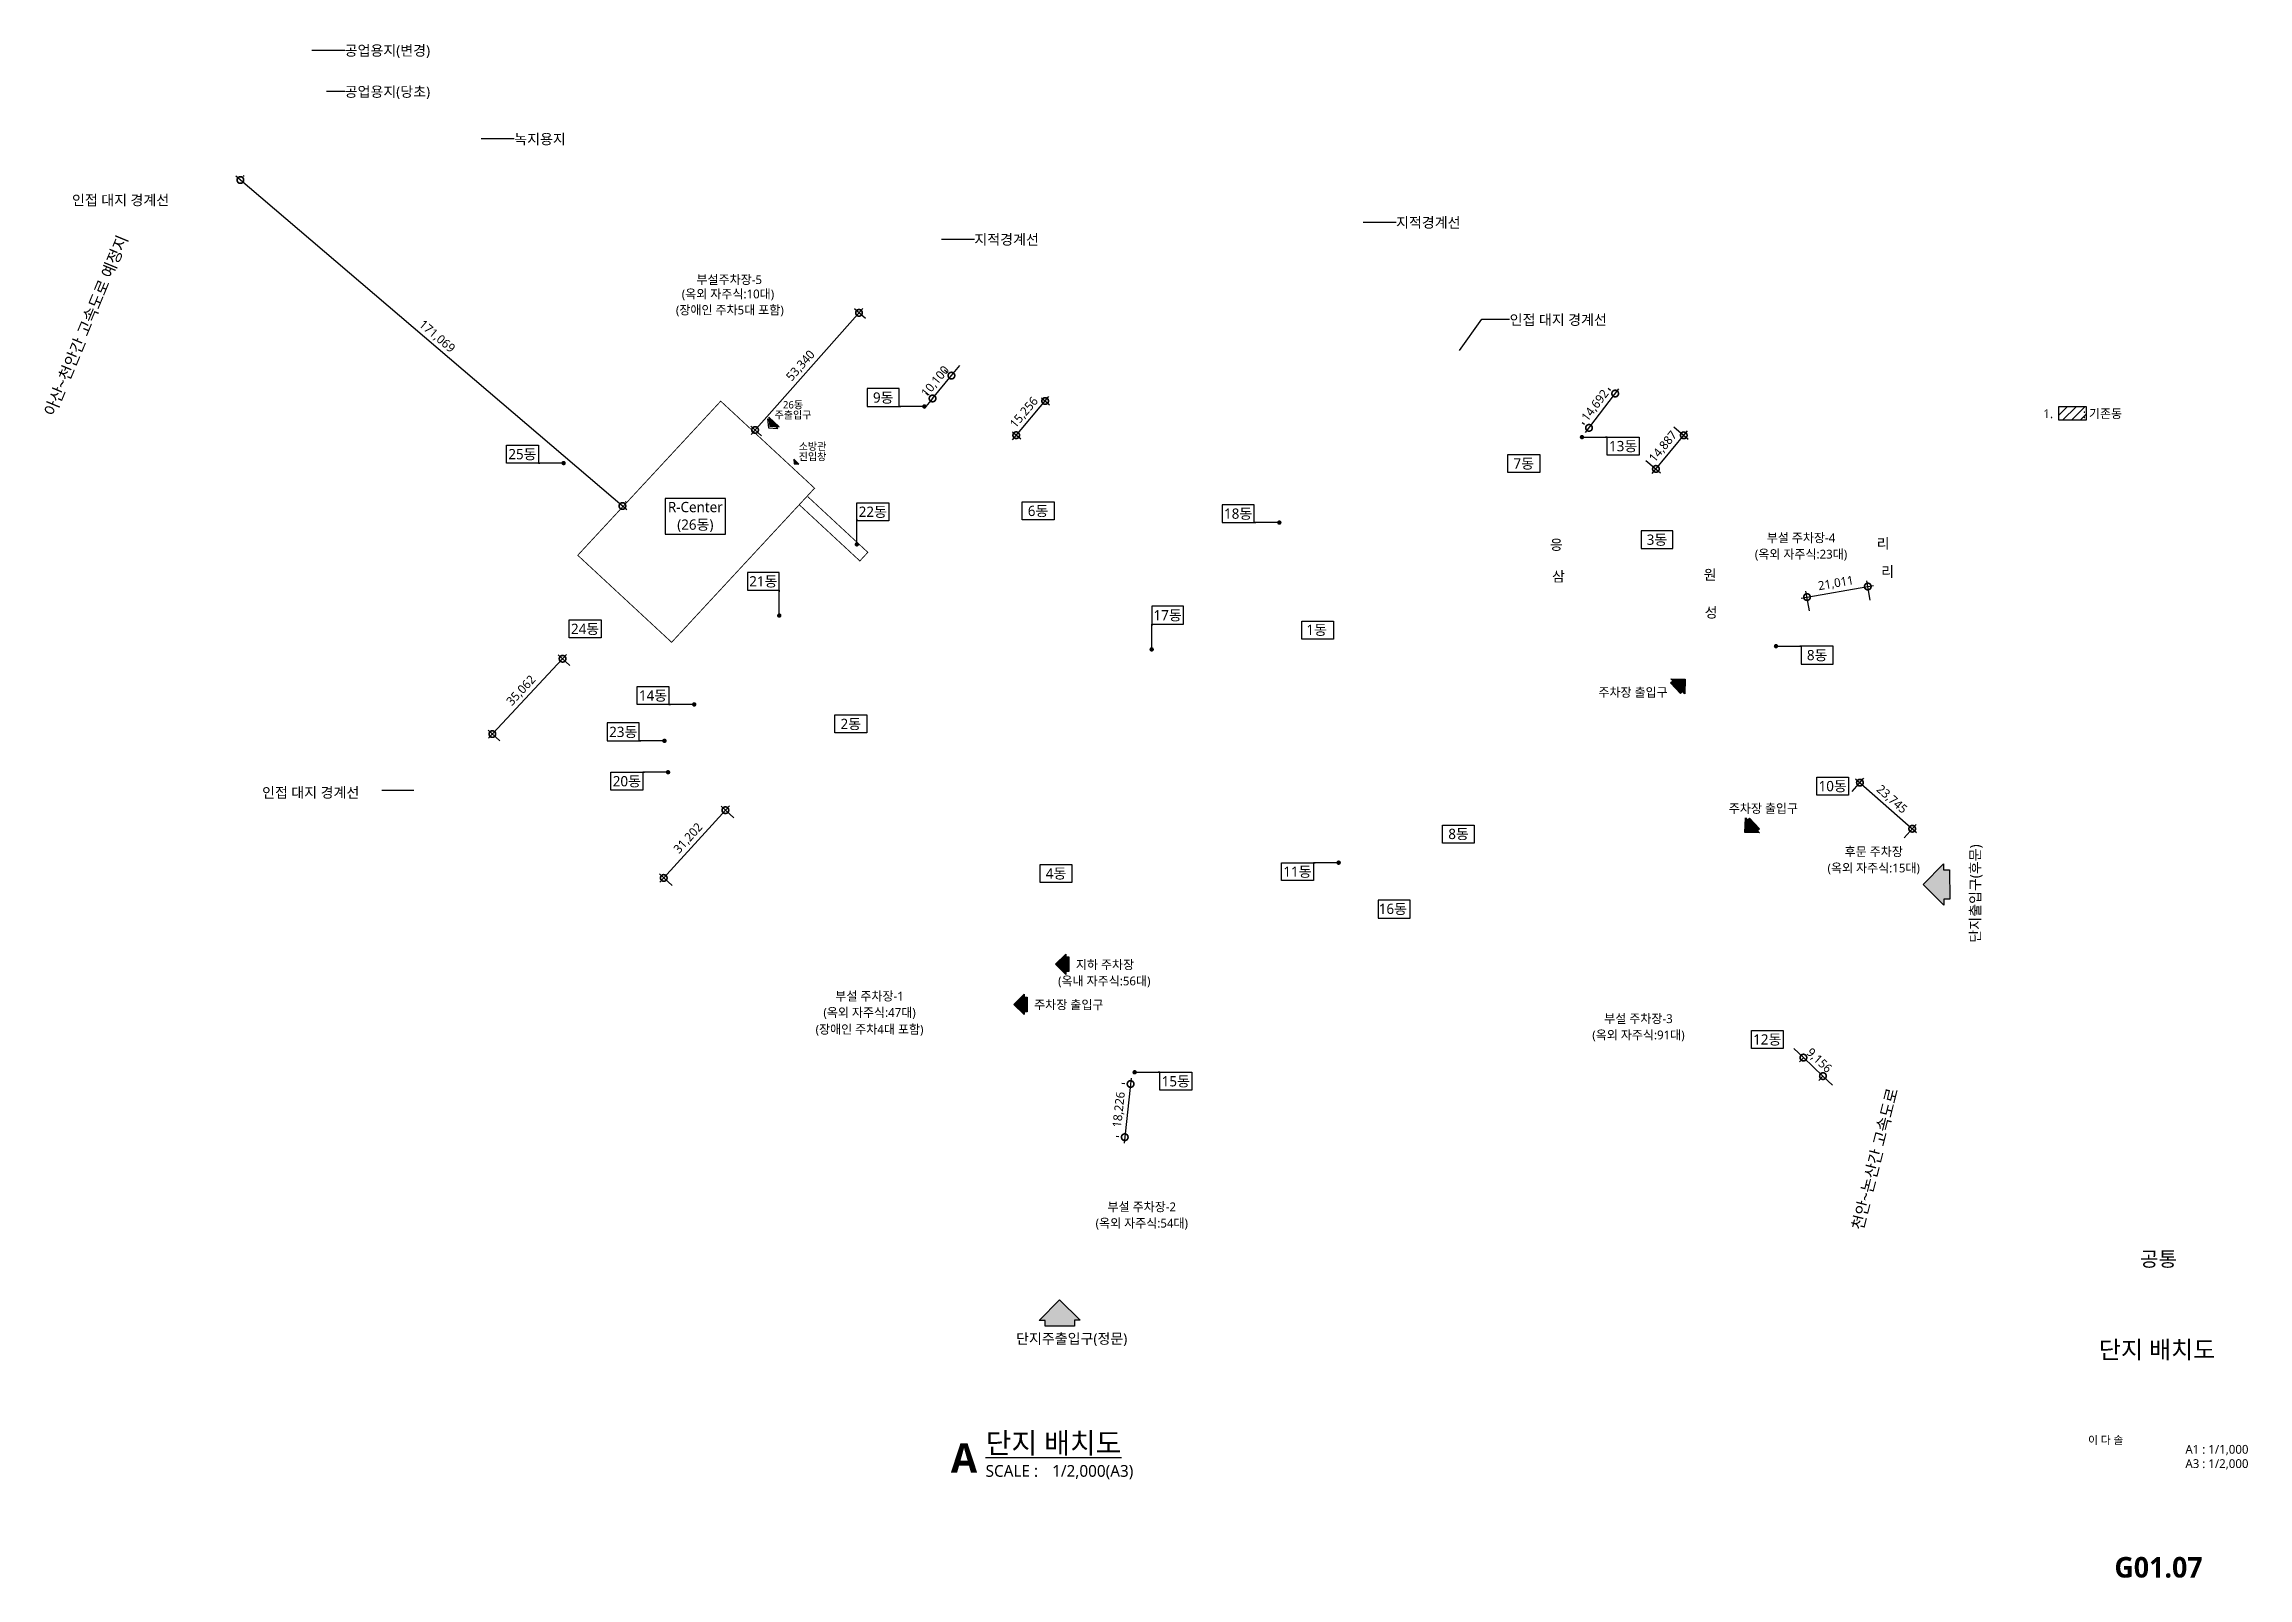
# Model space of a CAD drawing. Header units: millimetres. Extents: x 56282 to 806943, y 29373 to 551855.
import ezdxf
from ezdxf.enums import TextEntityAlignment as Align

# ---------------------------------------------------------------- set-up
doc = ezdxf.new("R2010")
doc.units = ezdxf.units.MM
doc.header["$LTSCALE"] = 1000
doc.linetypes.add('HID', pattern=[3.5, 2, -1.5])
doc.layers.get('DEFPOINTS').update_dxf_attribs({"color": 137})
for name, color, linetype in [('DIM', 7, 'Continuous'), ('ELE-2', 2, 'Continuous'), ('HAT', 5, 'Continuous'), ('SYM', 6, 'Continuous'), ('SYM-LEAD', 6, 'Continuous'), ('TEXT', 3, 'Continuous'), ('XR-SHEET$0$TITLE', 7, 'Continuous'), ('XR-SHEET$1$SHT', 5, 'Continuous'), ('XR-SHEET$1$TEXT', 3, 'Continuous')]:
    doc.layers.add(name, color=color, linetype=linetype)
doc.styles.add('$0$스타일1', font='malgun.ttf')
doc.styles.add('XR-SHEET$0$굴림체(옥산)', font='malgun.ttf')
doc.styles.add('맑은고딕B', font='malgunbd.ttf')
doc.styles.add('스타일1', font='malgun.ttf')
doc.styles.add('스타일2', font='malgunbd.ttf')
doc.dimstyles.new('CJA', dxfattribs={"dimscale": 300, "dimtxt": 2.7, "dimasz": 1, "dimexe": 2, "dimexo": 3, "dimgap": 1, "dimtad": 1, "dimdec": 0, "dimzin": 1, "dimdsep": 46, "dimlunit": 6, "dimtxsty": '$0$스타일1', "dimblk": 'CJDOT', "dimcen": 0.09, "dimdle": 1, "dimclrd": 256, "dimclre": 256, "dimclrt": 3, "dimadec": 0, "dimazin": 0, "dimtfac": 1, "dimtdec": 0, "dimtix": 1, "dimtmove": 2, "dimatfit": 3, "dimldrblk": 'CJDOT', "dimfxl": 1, "dimtolj": 1, "dimtzin": 1, "dimarcsym": 0})
doc.dimstyles.new('DIM-QD 1', dxfattribs={"dimtxt": 3, "dimasz": 1.5, "dimexe": 1, "dimexo": 0, "dimgap": 1, "dimtad": 1, "dimdec": 3, "dimdsep": 46, "dimlunit": 6, "dimtxsty": '$0$스타일1', "dimblk1": 'ARCHTICK', "dimblk2": 'ARCHTICK', "dimsah": 1, "dimcen": 0, "dimclrd": 256, "dimclre": 256, "dimclrt": 3, "dimazin": 2, "dimtfac": 1, "dimtdec": 3, "dimtix": 1, "dimtmove": 2, "dimatfit": 3, "dimldrblk": 'ARCHTICK', "dimfxl": 1, "dimtolj": 1, "dimtzin": 0, "dimarcsym": 0})

# ---------------------------------------------------------------- blocks, each defined once
blk = doc.blocks.new('dwgtitle')
at = {"layer": 'SYM', "color": 3, "style": '스타일1'}
blk.add_text('SCALE :', height=4, dxfattribs=at).set_placement((12.25, -1.4))
at = {"layer": 'SYM', "color": 6, "style": '스타일2'}
blk.add_attdef('A', text='', height=10, dxfattribs=at).set_placement((4.89, 5), align=Align.MIDDLE)
at = {"layer": 'SYM', "color": 3, "style": '스타일1'}
for tag, p, height in [('%%UTITLE', (12.25, 6.59), 7), ('1/100', (34.89, -1.4), 4)]:
    blk.add_attdef(tag, p, '', height=height, dxfattribs=at)
blk = doc.blocks.new('_ARCHTICK')
at = {"color": 0, "linetype": 'ByBlock', "const_width": 0.15}
blk.add_lwpolyline([(-0.5, -0.5), (0.5, 0.5)], dxfattribs=at)
blk = doc.blocks.new('0010')
at = {"layer": 'SYM'}
blk.add_hatch(color=1, dxfattribs=at).paths.add_polyline_path([(-135807, 344538), (-136507, 343838), (-136307, 343838), (-136307, 343638), (-135307, 343638), (-135307, 343838), (-135107, 343838)])
at = {"layer": 'SYM', "color": 1}
blk.add_lwpolyline([(-136307, 343638), (-136307, 343838), (-136507, 343838), (-135807, 344538), (-135107, 343838), (-135307, 343838), (-135307, 343638)], close=True, dxfattribs=at)
blk = doc.blocks.new('XR-SHEET$0$TITLE')
at = {"layer": 'XR-SHEET$0$TITLE', "true_color": 0x000000, "style": 'XR-SHEET$0$굴림체(옥산)'}
for tag, height, p in [('동명칭', 6, (776.77, -457.26)), ('SCALE-A1', 3, (797.5, -522)), ('SCALE-A3', 3, (797.5, -527)), ('DATA', 3, (797.5, -540))]:
    blk.add_attdef(tag, text='', height=height, dxfattribs=at).set_placement(p, align=Align.MIDDLE)
for tag, height, p in [('TITLE1', 6, (776.5, -479.4)), ('TITLE4', 6, (776.5, -484.39)), ('TITLE2', 6, (776.5, -489)), ('TITLE5', 6, (776.5, -493.99)), ('TITLE3', 6, (776.5, -498.7)), ('NAME-1', 3, (760.16, -517.5)), ('NAME-2', 3, (760.16, -526.5)), ('A0.00', 7, (776.5, -561))]:
    blk.add_attdef(tag, text='', height=height, dxfattribs=at).set_placement(p, align=Align.MIDDLE_CENTER)
blk = doc.blocks.new('_DotSmall')
at = {"color": 0, "linetype": 'ByBlock', "const_width": 0.5}
blk.add_lwpolyline([(-0.0625, 0, 1), (0.0625, 0, 1)], format="xyb", close=True, dxfattribs=at)
blk = doc.blocks.new('*D14')
at = {"layer": 'DEFPOINTS', "color": 0, "transparency": 16777216}
for p in [(237586, -255913), (208972, -277169), (213667, -281549)]:
    blk.add_point(p, dxfattribs=at)
at = {"layer": 'DIM', "color": 7, "lineweight": -2, "transparency": 16777216}
for p, q in [((234256, -250070), (207608, -278631)), ((235393, -253866), (231429, -250168)), ((211473, -279502), (207510, -275804))]:
    blk.add_line(p, q, dxfattribs=at)
at = {"layer": 'DIM', "color": 7, "lineweight": -2, "transparency": 16777216, "xscale": 4500, "yscale": 4500, "zscale": 4500}
for p, rotation in [((232892, -251533), 46.98384773248889), ((208972, -277169), 226.9838477324888)]:
    blk.add_blockref('_DotSmall', p, dxfattribs=dict(at, rotation=rotation))
at = {"layer": 'DIM', "color": 3, "transparency": 16777216, "insert": (218883, -262439), "char_height": 3000, "attachment_point": 5, "rotation": 46.983848, "style": '$0$스타일1'}
blk.add_mtext('\\A1;35,062', dxfattribs=at)
blk = doc.blocks.new('CJDOT')
blk.add_line((-2, 0), (2, 0))
at = {"const_width": 0.5}
blk.add_lwpolyline([(-0.25, 0, 1), (0.25, 0, 1)], format="xyb", close=True, dxfattribs=at)
blk = doc.blocks.new('*D15')
at = {"layer": 'DEFPOINTS', "color": 0, "transparency": 16777216}
for p in [(293415, -307712), (267359, -326191), (272423, -330796)]:
    blk.add_point(p, dxfattribs=at)
at = {"layer": 'DIM', "color": 7, "lineweight": -2, "transparency": 16777216}
for p, q in [((289697, -301628), (266014, -327671)), ((291196, -305694), (286872, -301762)), ((270204, -328778), (265879, -324846))]:
    blk.add_line(p, q, dxfattribs=at)
at = {"layer": 'DIM', "color": 7, "lineweight": -2, "transparency": 16777216, "xscale": 4500, "yscale": 4500, "zscale": 4500}
for p, rotation in [((288351, -303107), 47.7170945912389), ((267359, -326191), 227.7170945912389)]:
    blk.add_blockref('_DotSmall', p, dxfattribs=dict(at, rotation=rotation))
at = {"layer": 'DIM', "color": 3, "transparency": 16777216, "insert": (275776, -312759), "char_height": 3000, "attachment_point": 5, "rotation": 47.717095, "style": '$0$스타일1'}
blk.add_mtext('\\A1;31,202', dxfattribs=at)
blk = doc.blocks.new('*D16')
at = {"layer": 'DEFPOINTS', "color": 0, "transparency": 16777216}
for p in [(426380, -396382), (424373, -414498), (424404, -414501)]:
    blk.add_point(p, dxfattribs=at)
at = {"layer": 'DIM', "color": 7, "lineweight": -2, "transparency": 16777216}
for p, q in [((423398, -396057), (424361, -396162)), ((426567, -394391), (424157, -416486)), ((421421, -414176), (422385, -414281))]:
    blk.add_line(p, q, dxfattribs=at)
at = {"layer": 'DIM', "color": 7, "lineweight": -2, "transparency": 16777216, "xscale": 4500, "yscale": 4500, "zscale": 4500}
for p, rotation in [((426350, -396379), 83.77542885130278), ((424373, -414498), 263.7754288513028)]:
    blk.add_blockref('_DotSmall', p, dxfattribs=dict(at, rotation=rotation))
at = {"layer": 'DIM', "color": 3, "transparency": 16777216, "insert": (422568, -405134), "char_height": 3000, "attachment_point": 5, "rotation": 83.775429, "style": '$0$스타일1'}
blk.add_mtext('\\A1;18,226', dxfattribs=at)
blk = doc.blocks.new('*D17')
at = {"layer": 'DEFPOINTS', "color": 0, "transparency": 16777216}
for p in [(657462, -385363), (662194, -393683), (664111, -391658)]:
    blk.add_point(p, dxfattribs=at)
at = {"layer": 'DIM', "color": 7, "lineweight": -2, "transparency": 16777216}
for p, q in [((655545, -387387), (652277, -384294)), ((655400, -387541), (654170, -388840)), ((655545, -387387), (662194, -393683)), ((662049, -393836), (660819, -395135)), ((662194, -393683), (665462, -396776))]:
    blk.add_line(p, q, dxfattribs=at)
at = {"layer": 'DIM', "color": 7, "lineweight": -2, "transparency": 16777216, "xscale": 4500, "yscale": 4500, "zscale": 4500}
for p, rotation in [((655545, -387387), 316.5659758124449), ((662194, -393683), 136.5659758124449)]:
    blk.add_blockref('_DotSmall', p, dxfattribs=dict(at, rotation=rotation))
at = {"layer": 'DIM', "color": 3, "transparency": 16777216, "insert": (660801, -388495), "char_height": 3000, "attachment_point": 5, "rotation": 316.565976, "style": '$0$스타일1'}
blk.add_mtext('\\A1;9,156', dxfattribs=at)
blk = doc.blocks.new('*D18')
at = {"layer": 'DEFPOINTS', "color": 0, "transparency": 16777216}
for p in [(670106, -299038), (687915, -314743), (692598, -309433)]:
    blk.add_point(p, dxfattribs=at)
at = {"layer": 'DIM', "color": 7, "lineweight": -2, "transparency": 16777216}
for p, q in [((672091, -296788), (676112, -292227)), ((673290, -292405), (694098, -310756)), ((689899, -312493), (693921, -307933))]:
    blk.add_line(p, q, dxfattribs=at)
at = {"layer": 'DIM', "color": 7, "lineweight": -2, "transparency": 16777216, "xscale": 4500, "yscale": 4500, "zscale": 4500}
for p, rotation in [((674790, -293727), 138.5908595752513), ((692598, -309433), 318.5908595752513)]:
    blk.add_blockref('_DotSmall', p, dxfattribs=dict(at, rotation=rotation))
at = {"layer": 'DIM', "color": 3, "transparency": 16777216, "insert": (685547, -299479), "char_height": 3000, "attachment_point": 5, "rotation": 318.59086, "style": '$0$스타일1'}
blk.add_mtext('\\A1;23,745', dxfattribs=at)
blk = doc.blocks.new('*D19')
at = {"layer": 'DEFPOINTS', "color": 0, "transparency": 16777216}
for p in [(677458, -226922), (658073, -238110), (678775, -234521)]:
    blk.add_point(p, dxfattribs=at)
at = {"layer": 'DIM', "color": 7, "lineweight": -2, "transparency": 16777216}
for p, q in [((678263, -231566), (677116, -224951)), ((654785, -230852), (679428, -226580)), ((657561, -235155), (656414, -228540))]:
    blk.add_line(p, q, dxfattribs=at)
at = {"layer": 'DIM', "color": 7, "lineweight": -2, "transparency": 16777216, "xscale": 4500, "yscale": 4500, "zscale": 4500}
for p, rotation in [((656756, -230511), 189.8351835517867), ((677458, -226922), 9.835183551786681)]:
    blk.add_blockref('_DotSmall', p, dxfattribs=dict(at, rotation=rotation))
at = {"layer": 'DIM', "color": 3, "transparency": 16777216, "insert": (666627, -225948), "char_height": 3000, "attachment_point": 5, "rotation": 9.835184, "style": '$0$스타일1'}
blk.add_mtext('\\A1;21,011', dxfattribs=at)
blk = doc.blocks.new('*D20')
at = {"layer": 'DEFPOINTS', "color": 0, "transparency": 16777216}
for p in [(609064, -170662), (614788, -175405), (599566, -182125)]:
    blk.add_point(p, dxfattribs=at)
at = {"layer": 'DIM', "color": 7, "lineweight": -2, "transparency": 16777216}
for p, q in [((611374, -172576), (616328, -176681)), ((604013, -188408), (616064, -173864)), ((601876, -184040), (606829, -188144))]:
    blk.add_line(p, q, dxfattribs=at)
at = {"layer": 'DIM', "color": 7, "lineweight": -2, "transparency": 16777216, "xscale": 4500, "yscale": 4500, "zscale": 4500}
for p, rotation in [((614788, -175405), 50.35564472675355), ((605289, -186868), 230.3556447267535)]:
    blk.add_blockref('_DotSmall', p, dxfattribs=dict(at, rotation=rotation))
at = {"layer": 'DIM', "color": 3, "transparency": 16777216, "insert": (607875, -179344), "char_height": 3000, "attachment_point": 5, "rotation": 50.355645, "style": '$0$스타일1'}
blk.add_mtext('\\A1;14,887', dxfattribs=at)
blk = doc.blocks.new('*D21')
at = {"layer": 'DEFPOINTS', "color": 0, "transparency": 16777216}
for p in [(365346, -155078), (365346, -155078), (358907, -162860)]:
    blk.add_point(p, dxfattribs=at)
at = {"layer": 'DIM', "color": 7, "lineweight": -2, "transparency": 16777216}
for p, q in [((358907, -162860), (365346, -155078)), ((363035, -153166), (363805, -153803)), ((365346, -155078), (368215, -151611)), ((358907, -162860), (356038, -166327)), ((356596, -160947), (357366, -161585))]:
    blk.add_line(p, q, dxfattribs=at)
at = {"layer": 'DIM', "color": 7, "lineweight": -2, "transparency": 16777216, "xscale": 4500, "yscale": 4500, "zscale": 4500}
for p, rotation in [((365346, -155078), 230.3926875947545), ((358907, -162860), 50.39268759475449)]:
    blk.add_blockref('_DotSmall', p, dxfattribs=dict(at, rotation=rotation))
at = {"layer": 'DIM', "color": 3, "transparency": 16777216, "insert": (359962, -157178), "char_height": 3000, "attachment_point": 5, "rotation": 50.392688, "style": '$0$스타일1'}
blk.add_mtext('\\A1;10,100', dxfattribs=at)
blk = doc.blocks.new('*D22')
at = {"layer": 'DEFPOINTS', "color": 0, "transparency": 16777216}
for p in [(591421, -161193), (591421, -161193), (582511, -172875)]:
    blk.add_point(p, dxfattribs=at)
at = {"layer": 'DIM', "color": 7, "lineweight": -2, "transparency": 16777216}
for p, q in [((581298, -174465), (592634, -159603)), ((589035, -159373), (589831, -159980)), ((580126, -171056), (580921, -171662))]:
    blk.add_line(p, q, dxfattribs=at)
at = {"layer": 'DIM', "color": 7, "lineweight": -2, "transparency": 16777216, "xscale": 4500, "yscale": 4500, "zscale": 4500}
for p, rotation in [((591421, -161193), 52.66784549781504), ((582511, -172875), 232.6678454978151)]:
    blk.add_blockref('_DotSmall', p, dxfattribs=dict(at, rotation=rotation))
at = {"layer": 'DIM', "color": 3, "transparency": 16777216, "insert": (584732, -165330), "char_height": 3000, "attachment_point": 5, "rotation": 52.667845, "style": '$0$스타일1'}
blk.add_mtext('\\A1;14,692', dxfattribs=at)
blk = doc.blocks.new('*D23')
at = {"layer": 'DEFPOINTS', "color": 0, "transparency": 16777216}
for p in [(393687, -160697), (397268, -163727), (383832, -172343)]:
    blk.add_point(p, dxfattribs=at)
at = {"layer": 'DIM', "color": 7, "lineweight": -2, "transparency": 16777216}
for p, q in [((386121, -176900), (398559, -162200)), ((395977, -162635), (398794, -165019)), ((386122, -174281), (388940, -176665))]:
    blk.add_line(p, q, dxfattribs=at)
at = {"layer": 'DIM', "color": 7, "lineweight": -2, "transparency": 16777216, "xscale": 4500, "yscale": 4500, "zscale": 4500}
for p, rotation in [((397268, -163727), 49.7647603920438), ((387413, -175373), 229.7647603920438)]:
    blk.add_blockref('_DotSmall', p, dxfattribs=dict(at, rotation=rotation))
at = {"layer": 'DIM', "color": 3, "transparency": 16777216, "insert": (390195, -167735), "char_height": 3000, "attachment_point": 5, "rotation": 49.76476, "style": '$0$스타일1'}
blk.add_mtext('\\A1;15,256', dxfattribs=at)
blk = doc.blocks.new('*D24')
at = {"layer": 'DEFPOINTS', "color": 0, "transparency": 16777216}
for p in [(122206, -89550), (123143, -88452), (252344, -200585)]:
    blk.add_point(p, dxfattribs=at)
at = {"layer": 'DIM', "color": 7, "lineweight": -2, "transparency": 16777216}
for p, q in [((254803, -200785), (121622, -87153)), ((124153, -87268), (124442, -86930)), ((254291, -198303), (254579, -197965))]:
    blk.add_line(p, q, dxfattribs=at)
at = {"layer": 'DIM', "color": 7, "lineweight": -2, "transparency": 16777216, "xscale": 4500, "yscale": 4500, "zscale": 4500}
for p, rotation in [((123143, -88452), 139.5287299853845), ((253281, -199487), 319.5287299853845)]:
    blk.add_blockref('_DotSmall', p, dxfattribs=dict(at, rotation=rotation))
at = {"layer": 'DIM', "color": 3, "transparency": 16777216, "insert": (190036, -141832), "char_height": 3000, "attachment_point": 5, "rotation": 319.52873, "style": '$0$스타일1'}
blk.add_mtext('\\A1;171,069', dxfattribs=at)
blk = doc.blocks.new('*D25')
at = {"layer": 'DEFPOINTS', "color": 0, "transparency": 16777216}
for p in [(333850, -133697), (338284, -137628), (302899, -177541)]:
    blk.add_point(p, dxfattribs=at)
at = {"layer": 'DIM', "color": 7, "lineweight": -2, "transparency": 16777216}
for p, q in [((297138, -175107), (335177, -132201)), ((336039, -135638), (332354, -132371)), ((300654, -175550), (296969, -172283))]:
    blk.add_line(p, q, dxfattribs=at)
at = {"layer": 'DIM', "color": 7, "lineweight": -2, "transparency": 16777216, "xscale": 4500, "yscale": 4500, "zscale": 4500}
for p, rotation in [((333850, -133697), 48.44110729565578), ((298465, -173610), 228.4411072956557)]:
    blk.add_blockref('_DotSmall', p, dxfattribs=dict(at, rotation=rotation))
at = {"layer": 'DIM', "color": 3, "transparency": 16777216, "insert": (314061, -151795), "char_height": 3000, "attachment_point": 5, "rotation": 48.441107, "style": '$0$스타일1'}
blk.add_mtext('\\A1;53,340', dxfattribs=at)
blk = doc.blocks.new('A$Ce37d617e')
at = {"layer": 'SYM'}
h = blk.add_hatch(color=1, dxfattribs=at)
h.dxf.hatch_style = 1
h.paths.add_polyline_path([(303518, -172354), (306666, -172558), (303157, -169220)])
h = blk.add_hatch(color=1, dxfattribs=at)
h.dxf.hatch_style = 1
h.paths.add_polyline_path([(311819, -185136), (313376, -185237), (311640, -183586)])
at = {"layer": 'SYM', "color": 1}
for points in [[(302649, -169753), (303010, -172887), (306158, -173092)], [(303157, -169220), (303518, -172354), (306666, -172558)], [(311640, -183586), (311819, -185136), (313376, -185237)]]:
    blk.add_lwpolyline(points, close=True, dxfattribs=at)
at = {"layer": 'TEXT', "style": '스타일1'}
for s, p in [('26동', (311376, -165020)), ('주출입구', (311376, -168481)), ('소방관', (318033, -179154)), ('진입창', (318033, -182662))]:
    blk.add_text(s, height=2500, dxfattribs=at).set_placement(p, align=Align.MIDDLE_CENTER)
blk = doc.blocks.new('A$Cb507ab83')
at = {"layer": 'DIM'}
for p1, p2, distance, picture, middle in [((252343.7, -200585.4), (122206.1, -89550.2), -1444.2, '*D24', (190036, -141831.7)), ((302898.6, -177540.6), (338283.6, -137627.9), 5924.9, '*D25', (314061.3, -151795.1)), ((358906.9, -162859.7), (365346, -155078.1), 0, '*D21', (359961.7, -157177.6)), ((383832.3, -172343.5), (393686.5, -160697.1), -4690.8, '*D23', (390195.4, -167735.3)), ((582510.9, -172875.2), (591420.9, -161192.8), 0, '*D22', (584731.8, -165330)), ((599565.7, -182125.5), (609064, -170662.1), -7433, '*D20', (607874.8, -179343.5)), ((658073.1, -238110.4), (678775.1, -234521.5), 7713.1, '*D19', (666626.6, -225947.7)), ((237586, -255912.8), (213666.6, -281548.8), -6420.5, '*D14', (218883.4, -262439.4)), ((670106.3, -299037.9), (687914.9, -314743.4), 7080.6, '*D18', (685547, -299478.9)), ((293415.3, -307712.3), (272423.2, -330796.3), -6844.8, '*D15', (275776.4, -312758.7)), ((657462.1, -385362.7), (664111.1, -391657.8), -2788.4, '*D17', (660801.3, -388494.7)), ((426380, -396382.3), (424403.8, -414501.3), -30.5, '*D16', (422568.3, -405133.8))]:
    dim = blk.add_aligned_dim(p1=p1, p2=p2, distance=distance, dimstyle='CJA', override={"dimscale": 1000, "dimtxt": 3, "dimasz": 4.5, "dimblk1": 'DotSmall', "dimblk2": 'DotSmall', "dimsah": 1, "dimdle": 2, "dimclrd": 7, "dimclre": 7}, dxfattribs=at)
    dim.commit()
    dim.dimension.update_dxf_attribs({"geometry": picture, "text_midpoint": middle})

msp = doc.modelspace()

# ---------------------------------------------------------------- hatches: boundary and pattern name
at = {"layer": 'HAT'}
h = msp.add_hatch(dxfattribs=at)
h.set_pattern_fill('ANSI31', color=256, scale=666.666667)
h.set_pattern_definition([(45, (4282.9, -1507.2), (-1496.7094, 1496.7094), [])])
h.paths.add_polyline_path([(742447, 428293), (742447, 423849), (751936, 423849), (751936, 428293)])

# ---------------------------------------------------------------- linework, layer by layer
at = {"layer": 'HAT', "color": 6}
msp.add_lwpolyline([(742447, 423849), (751936, 423849), (751936, 428293), (742447, 428293)], close=True, dxfattribs=at)
at = {"layer": 'SYM-LEAD', "ltscale": 1.2}
for p, q in [((538363, 447472), (546017, 458094)), ((546017, 458094), (555474, 458094))]:
    msp.add_line(p, q, dxfattribs=at)
for points in [[(147457, 526933, 0, 1000, 0), (147457, 529933, 0, 0, 0), (147457, 549820, 0, 0, 0)], [(152513, 504411, 0, 1000, 0), (152513, 507411, 0, 0, 0), (152513, 535798, 0, 0, 0)], [(205210, 503346, 0, 1000, 0), (205210, 506346, 0, 0, 0), (205210, 519650, 0, 0, 0)], [(116626, 498749, 0, 1000, 0), (113626, 498749, 0, 0, 0), (103962, 498749, 0, 0, 0)], [(505579, 396341, 0, 1000, 0), (505579, 399341, 0, 0, 0), (505579, 491206, 0, 0, 0)], [(361943, 339197, 0, 1000, 0), (361943, 342197, 0, 0, 0), (361943, 485431, 0, 0, 0)], [(182271, 324146, 0, 1000, 0), (182271, 321146, 0, 0, 0), (182271, 297620, 0, 0, 0)]]:
    msp.add_lwpolyline(points, format="xyseb", dxfattribs=at)
for points in [[(147457, 549820), (158671, 549820)], [(152513, 535798), (158671, 535798)], [(205210, 519650), (216423, 519650)], [(505579, 491206), (516792, 491206)], [(361943, 485431), (373156, 485431)], [(182271, 297620), (171274, 297620)]]:
    msp.add_lwpolyline(points, dxfattribs=at)

# ---------------------------------------------------------------- block references
msp.add_blockref('A$Ce37d617e', (0, 594000))
at = {"layer": 'SYM'}
for p, xscale, yscale, zscale, rotation in [((-184623, -1332085), 4.994054696788651, 4.994054696788651, 4.994054696788651, 312.8606675128921), ((1435501, 1950864), 4.994054696788651, 4.994054696788651, 4.994054696788651, 132.8606675128921), ((4128405, 1645152), 9.988109393577306, 9.988109393577306, 9.988109393577306, 90.3861620854), ((4128405, 1645152), 9.988109393577306, 9.988109393577306, 9.988109393577306, 90.3861620854), ((2121441, 916615), 4.994054696788651, 4.994054696788651, 4.994054696788651, 90), ((2107265, 902978), 4.994054696788651, 4.994054696788651, 4.994054696788651, 90), ((1781779, -3307945), 9.988109393577306, 9.988109393577306, 9.988109393577306, 0.3861620853999941)]:
    msp.add_blockref('0010', p, dxfattribs=dict(at, xscale=xscale, yscale=yscale, zscale=zscale, rotation=rotation))
at = {"layer": 'SYM', "xscale": 1000, "yscale": 1000, "zscale": 1000}
msp.add_blockref('dwgtitle', (364738, 65225), dxfattribs=at).add_auto_attribs({'%%UTITLE': '%%u단지 배치도', '1/100': '1/2,000(A3)', 'A': 'A'})
at = {"layer": 'TEXT'}
ref = msp.add_blockref('XR-SHEET$0$TITLE', (0, 0), dxfattribs=dict(at, xscale=1000, yscale=1000, zscale=1000))
ref.add_attrib('TITLE2', '단지 배치도', dxfattribs={"layer": 'XR-SHEET$1$SHT', "color": 4, "true_color": 0x000004, "height": 6000, "style": '맑은고딕B'}).set_placement((776000, 107086), align=Align.MIDDLE_CENTER)
ref.add_attrib('NAME-1', '이 다 솔', dxfattribs={"layer": 'XR-SHEET$1$TEXT', "color": 3, "true_color": 0x000003, "height": 2700, "style": '스타일1'}).set_placement((752500, 76333, 13771), align=Align.MIDDLE_LEFT)
ref.add_attrib('SCALE-A1', 'A1 : 1/1,000', dxfattribs={"layer": 'XR-SHEET$1$SHT', "color": 3, "true_color": 0x000003, "height": 3000, "style": '스타일1'}).set_placement((796391, 73172), align=Align.MIDDLE_CENTER)
ref.add_attrib('SCALE-A3', 'A3 : 1/2,000', dxfattribs={"layer": 'XR-SHEET$1$SHT', "color": 3, "true_color": 0x000003, "height": 3000, "style": '스타일1'}).set_placement((796391, 68308), align=Align.MIDDLE_CENTER)
ref.add_attrib('A0.00', 'G01.07', dxfattribs={"layer": 'XR-SHEET$1$SHT', "color": 4, "true_color": 0x000004, "height": 7000, "style": '맑은고딕B'}).set_placement((776500, 33000), align=Align.MIDDLE_CENTER)

# ---------------------------------------------------------------- texts
at = {"layer": 'TEXT', "style": '스타일1'}
for s, p in [('공업용지(변경)', (158671, 547907)), ('공업용지(당초)', (158671, 533885)), ('녹지용지', (216423, 517737)), ('인접 대지 경계선', (65787, 496953)), ('지적경계선', (516792, 489294)), ('지적경계선', (373156, 483518)), ('인접 대지 경계선', (555474, 456181)), ('응', (569189, 379572)), ('리', (680476, 379981)), ('삼', (569926, 368775)), ('원', (621559, 369347)), ('리', (682031, 370411)), ('성', (621887, 356506)), ('인접 대지 경계선', (130537, 295139)), ('단지주출입구(정문)', (387354, 109133))]:
    msp.add_text(s, height=3500, dxfattribs=at).set_placement(p)
for s, rotation, p in [('아산~천안간 고속도로 예정지', 67.503675, (84994, 485706)), ('천안~논산간 고속도로', 75.882328, (687845, 195627, 48641))]:
    msp.add_text(s, height=4000, rotation=rotation, dxfattribs=at).set_placement(p, align=Align.RIGHT)
at = {"layer": 'TEXT', "color": 3, "style": '스타일1'}
for s, p in [('부설주차장-5', (289655, 471616)), ('(옥외 자주식:10대)', (289223, 466734)), ('(장애인 주차5대 포함)', (289869, 461275)), ('부설 주차장-4', (654723, 383658)), ('(옥외 자주식:23대)', (654723, 378105)), ('주차장 출입구', (597515, 331025)), ('주차장 출입구', (641922, 291456)), ('후문 주차장', (679493, 276755)), ('(옥외 자주식:15대)', (679493, 271202)), ('(옥내 자주식:56대)', (417398, 232718)), ('지하 주차장', (417653, 238237)), ('부설 주차장-1', (337449, 227533)), ('주차장 출입구', (405316, 224600)), ('(장애인 주차4대 포함)', (337449, 216248)), ('(옥외 자주식:47대)', (337449, 221980)), ('부설 주차장-3', (599358, 219876)), ('(옥외 자주식:91대)', (599358, 214323)), ('부설 주차장-2', (430185, 155763)), ('(옥외 자주식:54대)', (430185, 150210))]:
    msp.add_text(s, height=3000, dxfattribs=at).set_placement(p, align=Align.MIDDLE_CENTER)
at = {"layer": 'TEXT', "style": '스타일1'}
msp.add_text('1.          : 기존동', height=3000, dxfattribs=at).set_placement((737284, 423547), align=Align.BOTTOM_LEFT)
msp.add_text('단지출입구(후문)', height=3500, rotation=90, dxfattribs=at).set_placement((715804, 245767))
msp.add_text('공통', height=4999.6, rotation=0.012181, dxfattribs=at).set_placement((776500, 138000), align=Align.MIDDLE_CENTER)

# ---------------------------------------------------------------- leaders
at = {"layer": 'SYM-LEAD'}
for points in [[(580113, 417974), (588708, 417974), (588166, 417974)], [(233244, 409127), (224649, 409127), (225190, 409127)], [(427748, 201608), (436343, 201608), (435801, 201608)]]:
    msp.add_leader(points, dimstyle='DIM-QD 1', override={"dimscale": 1000, "dimasz": 1.5, "dimtad": 0, "dimclrd": 6, "dimldrblk": 'DOT'}, dxfattribs=at)

# ---------------------------------------------------------------- wipeouts: each hides what was drawn before it
for points in [[(336680, 434505), (336680, 428406), (347538, 428406), (347538, 434505)], [(554852, 412049), (554852, 405950), (565710, 405950), (565710, 412049)], [(333130, 395598), (333130, 389499), (343988, 389499), (343988, 395598)], [(389424, 395883), (389424, 389784), (400281, 389784), (400281, 395883)], [(457570, 394955), (457570, 388856), (468428, 388856), (468428, 394955)], [(600228, 386089), (600228, 379990), (611086, 379990), (611086, 386089)], [(295843, 371891), (295843, 365791), (306701, 365791), (306701, 371891)], [(433547, 360348), (433547, 354249), (444405, 354249), (444405, 360348)], [(235138, 355699), (235138, 349599), (245996, 349599), (245996, 355699)], [(484319, 355411), (484319, 349312), (495177, 349312), (495177, 355411)], [(654804, 346764), (654804, 340664), (665661, 340664), (665661, 346764)], [(258272, 333013), (258272, 326913), (269130, 326913), (269130, 333013)], [(325637, 323323), (325637, 317224), (336495, 317224), (336495, 323323)], [(248133, 320611), (248133, 314512), (258991, 314512), (258991, 320611)], [(249366, 303808), (249366, 297708), (260224, 297708), (260224, 303808)], [(660090, 302146), (660090, 296047), (670948, 296047), (670948, 302146)], [(532661, 285845), (532661, 279745), (543518, 279745), (543518, 285845)], [(395548, 272413), (395548, 266314), (406406, 266314), (406406, 272413)], [(477780, 273007), (477780, 266907), (488638, 266907), (488638, 273007)], [(510276, 260335), (510276, 254236), (521134, 254236), (521134, 260335)], [(637806, 215858), (637806, 209758), (648664, 209758), (648664, 215858)]]:
    msp.add_wipeout(points)

# ---------------------------------------------------------------- next in the draw order: linework, layer by layer
at = {"layer": 'ELE-2', "linetype": 'HID', "ltscale": 2, "const_width": 300}
for points in [[(318719, 400571), (270031, 348073), (238063, 377721), (286751, 430219), (318719, 400571)], [(313620, 394828), (334146, 375792), (336865, 378725), (316340, 397761)]]:
    msp.add_lwpolyline(points, dxfattribs=at)
at = {"layer": 'TEXT', "color": 7}
for points in [[(336680, 428406), (347538, 428406), (347538, 434505), (336680, 434505)], [(554852, 412049), (565710, 412049), (565710, 405950), (554852, 405950)], [(333130, 395598), (343988, 395598), (343988, 389499), (333130, 389499)], [(389424, 395883), (400281, 395883), (400281, 389784), (389424, 389784)], [(457570, 388856), (468428, 388856), (468428, 394955), (457570, 394955)], [(600228, 379990), (611086, 379990), (611086, 386089), (600228, 386089)], [(295843, 365791), (306701, 365791), (306701, 371891), (295843, 371891)], [(444405, 360348), (433547, 360348), (433547, 354249), (444405, 354249)], [(235138, 355699), (245996, 355699), (245996, 349599), (235138, 349599)], [(484661, 355286), (495519, 355286), (495519, 349187), (484661, 349187)], [(665661, 346764), (654804, 346764), (654804, 340664), (665661, 340664)], [(258272, 333013), (269130, 333013), (269130, 326913), (258272, 326913)], [(325637, 323323), (336495, 323323), (336495, 317224), (325637, 317224)], [(258991, 320611), (248133, 320611), (248133, 314512), (258991, 314512)], [(249366, 303808), (260224, 303808), (260224, 297708), (249366, 297708)], [(660090, 302146), (670948, 302146), (670948, 296047), (660090, 296047)], [(532589, 285741), (543447, 285741), (543447, 279642), (532589, 279642)], [(395548, 272413), (406406, 272413), (406406, 266314), (395548, 266314)], [(477780, 273007), (488638, 273007), (488638, 266907), (477780, 266907)], [(521537, 260200), (510679, 260200), (510679, 254101), (521537, 254101)], [(637806, 215858), (648664, 215858), (648664, 209758), (637806, 209758)]]:
    msp.add_lwpolyline(points, close=True, dxfattribs=at)

# ---------------------------------------------------------------- next in the draw order: texts
at = {"layer": 'TEXT', "style": '스타일1'}
for s, p in [('9동', (342109, 431455)), ('7동', (560281, 408999)), ('22동', (338559, 392548)), ('6동', (394852, 392833)), ('18동', (462999, 391906)), ('3동', (605657, 383039)), ('21동', (301272, 368841)), ('24동', (240567, 352649)), ('17동', (438976, 357299)), ('1동', (489748, 352361)), ('8동', (660233, 343714)), ('14동', (263701, 329963)), ('23동', (253562, 317561)), ('2동', (331066, 320274)), ('20동', (254795, 300758)), ('10동', (665519, 299097)), ('8동', (538089, 282795)), ('4동', (400977, 269364)), ('11동', (483209, 269957)), ('16동', (515705, 257286)), ('12동', (643235, 212808))]:
    msp.add_text(s, height=3500, dxfattribs=at).set_placement(p, align=Align.MIDDLE_CENTER)

# ---------------------------------------------------------------- next in the draw order: leaders
at = {"layer": 'SYM-LEAD'}
for points in [[(356133, 428406), (347538, 428406), (348080, 428406)], [(333130, 381445), (333130, 390040), (333130, 389499)], [(477023, 388856), (468428, 388856), (468969, 388856)], [(306701, 357196), (306701, 365791), (306701, 365250)], [(433547, 345654), (433547, 354249), (433547, 353708)], [(646208, 346764), (654804, 346764), (654262, 346764)], [(277725, 326913), (269130, 326913), (269671, 326913)], [(267586, 314512), (258991, 314512), (259532, 314512)], [(268819, 303808), (260224, 303808), (260765, 303808)], [(497233, 273007), (488638, 273007), (489180, 273007)]]:
    msp.add_leader(points, dimstyle='DIM-QD 1', override={"dimscale": 1000, "dimasz": 1.5, "dimtad": 0, "dimclrd": 6, "dimldrblk": 'DOT'}, dxfattribs=at)

# ---------------------------------------------------------------- next in the draw order: wipeouts: each hides what was drawn before it
for points in [[(213791, 415226), (213791, 409127), (224649, 409127), (224649, 415226)], [(588708, 417974), (588708, 411875), (599566, 411875), (599566, 417974)], [(436343, 201608), (436343, 195508), (447201, 195508), (447201, 201608)]]:
    msp.add_wipeout(points)

# ---------------------------------------------------------------- next in the draw order: linework, layer by layer
at = {"layer": 'TEXT', "color": 7}
for points in [[(213791, 415226), (224649, 415226), (224649, 409127), (213791, 409127)], [(588708, 417974), (599566, 417974), (599566, 411875), (588708, 411875)], [(436343, 201608), (447201, 201608), (447201, 195508), (436343, 195508)]]:
    msp.add_lwpolyline(points, close=True, dxfattribs=at)

# ---------------------------------------------------------------- next in the draw order: texts
at = {"layer": 'TEXT', "style": '스타일1'}
for s, p in [('25동', (219220, 412177)), ('13동', (594137, 414924)), ('15동', (441772, 198558))]:
    msp.add_text(s, height=3500, dxfattribs=at).set_placement(p, align=Align.MIDDLE_CENTER)

# ---------------------------------------------------------------- next in the draw order: wipeouts: each hides what was drawn before it
msp.add_wipeout([(267781, 397074), (267781, 384875), (288432, 384875), (288432, 397074)])

# ---------------------------------------------------------------- next in the draw order: linework, layer by layer
at = {"layer": 'TEXT', "color": 7}
msp.add_lwpolyline([(267781, 384875), (288432, 384875), (288432, 397074), (267781, 397074)], close=True, dxfattribs=at)

# ---------------------------------------------------------------- next in the draw order: block references
msp.add_blockref('A$Cb507ab83', (0, 594000))

# ---------------------------------------------------------------- next in the draw order: texts
at = {"layer": 'TEXT', "style": '스타일1'}
for s, p in [('R-Center', (278106, 394155)), ('(26동)', (278106, 388164))]:
    msp.add_text(s, height=3500, dxfattribs=at).set_placement(p, align=Align.MIDDLE_CENTER)

doc.saveas('drawing.dxf')
